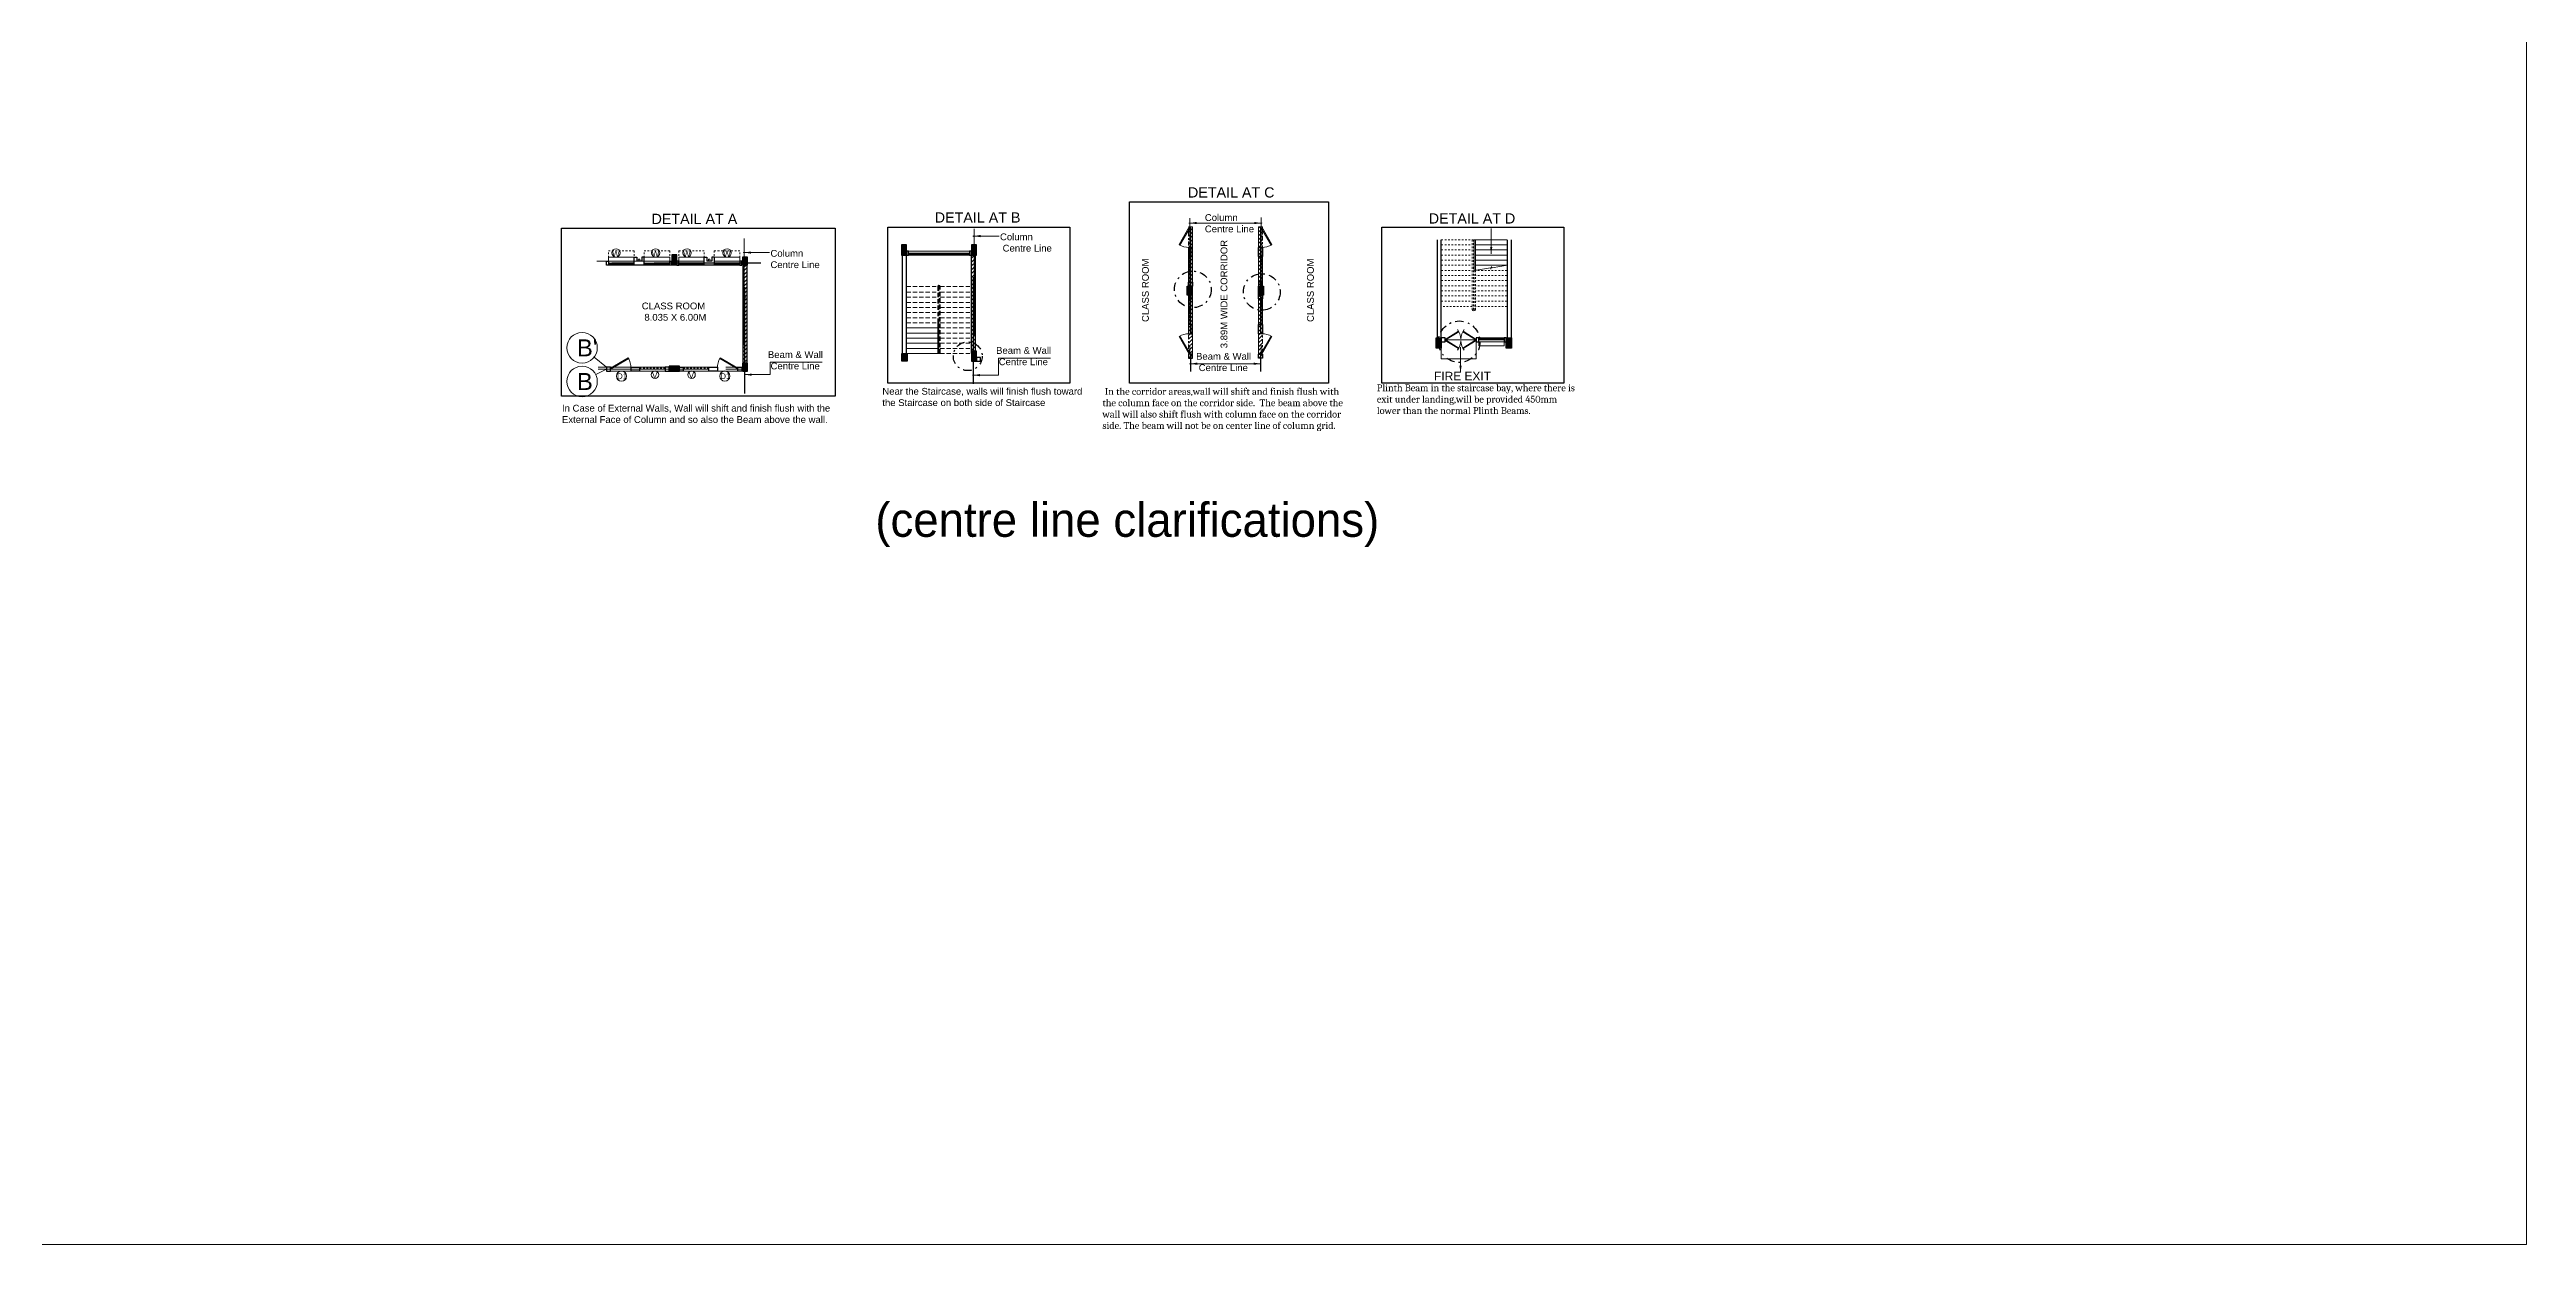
# Model space of a CAD drawing. Header units: millimetres. Extents: x 1898 to 3725, y 783 to 1532.
# Drawn here: x 2945.6 to 3091, y 1182.1 to 1252.2 of the extents above; entities that cross this region are included whole.
import ezdxf

# ---------------------------------------------------------------- set-up
doc = ezdxf.new("R2010")
doc.units = ezdxf.units.MM
for name, pattern in [('CENTER', [2, 1.25, -0.25, 0.25, -0.25]), ('DASHDOT', [1, 0.5, -0.25, 0, -0.25]), ('DASHED', [0.75, 0.5, -0.25]), ('DASHED2', [0.375, 0.25, -0.125])]:
    doc.linetypes.add(name, pattern=pattern)
doc.layers.get('0').update_dxf_attribs({"lineweight": 20})
for name, color, linetype, lineweight in [('Arrow', 1, 'Continuous', 15), ('CLL LEV.', 15, 'Continuous', 18), ('Column', 251, 'Continuous', 30), ('DIM', 6, 'Continuous', 18), ('Door', 54, 'Continuous', 18), ('Fixture', 44, 'Continuous', 13), ('GRID', 134, 'CENTER', 18), ('GRID TEXT', 134, 'Continuous', 15), ('Hatch', 43, 'Continuous', 13), ('PROJ.', 30, 'DASHED2', 15), ('Railing', 23, 'Continuous', 13), ('STAIRS', 10, 'Continuous', 18), ('TEXT', 7, 'Continuous', 15), ('Text.', 7, 'Continuous', 15), ('Ventilator', 4, 'DASHED', 18), ('Wall', 7, 'Continuous', 30), ('Window', 150, 'Continuous', 15), ('Window-Wall', 7, 'Continuous', 18)]:
    doc.layers.add(name, color=color, linetype=linetype, lineweight=lineweight)
doc.styles.add('L120', font='arial.ttf', dxfattribs={"height": 0.6})
doc.styles.get("Standard").update_dxf_attribs({"font": 'arial.ttf', "height": 0.2})
doc.styles.add('STYLE9', font='GOTHIC.TTF')
doc.styles.add('Tabrej', font='arial.ttf')
doc.styles.add('Tabrej.', font='arial.ttf', dxfattribs={"height": 2})
doc.dimstyles.get("Standard").update_dxf_attribs({"dimtxt": 0.2, "dimasz": 0.07, "dimexe": 0.1, "dimexo": 0.02, "dimgap": 0.09, "dimtad": 0, "dimdec": 3, "dimzin": 0, "dimdsep": 46, "dimtxsty": 'Standard', "dimcen": 0.09, "dimclrd": 3, "dimclre": 3, "dimclrt": 7, "dimadec": 0, "dimazin": 0, "dimtfac": 1, "dimtdec": 3, "dimtofl": 0, "dimtmove": 0, "dimatfit": 3, "dimfxl": 0, "dimtolj": 1, "dimtzin": 0, "dimlwd": -1, "dimlwe": -1, "dimarcsym": 0})

# ---------------------------------------------------------------- blocks, each defined once
blk = doc.blocks.new('COLUMN 546')
at = {"layer": 'Hatch'}
h = blk.add_hatch(color=0, dxfattribs=at)
h.dxf.hatch_style = 1
h.paths.add_polyline_path([(0, 0), (0.3, 0), (0.3, 0.46), (0, 0.46)])
at = {"layer": 'Column'}
for p, q in [((0.3, 0.46), (0, 0.46)), ((0, 0.46), (0, 0)), ((0, 0), (0.3, 0)), ((0.3, 0), (0.3, 0.46))]:
    blk.add_line(p, q, dxfattribs=at)
blk = doc.blocks.new('COLOUM 3')
at = {"layer": 'Hatch'}
h = blk.add_hatch(color=0, dxfattribs=at)
h.dxf.hatch_style = 1
h.paths.add_polyline_path([(2226.89, -1324.47), (2227.19, -1324.47), (2227.19, -1323.87), (2226.89, -1323.87)])
at = {"layer": 'Column'}
for p, q in [((2227.19, -1323.87), (2226.89, -1323.87)), ((2226.89, -1323.87), (2226.89, -1324.47)), ((2227.19, -1324.47), (2227.19, -1323.87)), ((2226.89, -1324.47), (2227.19, -1324.47))]:
    blk.add_line(p, q, dxfattribs=at)
blk = doc.blocks.new('VENT 2')
at = {"layer": 'Ventilator', "ltscale": 0.02}
for p, q in [((0, 0.18), (1.5, 0.18)), ((0, 0.15), (1.5, 0.15))]:
    blk.add_line(p, q, dxfattribs=at)
at = {"layer": 'Window-Wall'}
for p, q in [((0, 0.23), (1.5, 0.23)), ((0, 0), (0, 0.23)), ((0, 0.12), (1.5, 0.12)), ((1.5, 0), (0, 0)), ((1.5, 0.23), (1.5, 0))]:
    blk.add_line(p, q, dxfattribs=at)
blk = doc.blocks.new('*U52')
for p, q in [((0, 0), (0, -6)), ((40, 0), (40, -6))]:
    blk.add_line(p, q)
blk.add_lwpolyline([(0, 0), (34.6, 20), (35.5, 18.5), (0.9, -1.5)], close=True)
blk.add_arc((0, 0), 40, 0, 30)
blk = doc.blocks.new('DOOR1')
at = {"layer": 'Door'}
blk.add_line((0, 0), (1.2, 0), dxfattribs=at)
at = {"layer": 'Door', "xscale": 0.0300000000000013, "yscale": 0.0300000000000013, "zscale": 0.0300000000000013}
blk.add_blockref('*U52', (0, 0.18), dxfattribs=at)
blk = doc.blocks.new('COLOUM 2')
at = {"layer": 'Hatch'}
h = blk.add_hatch(color=0, dxfattribs=at)
h.dxf.hatch_style = 1
h.paths.add_polyline_path([(2157.91, -1450.99), (2157.61, -1450.99), (2157.61, -1450.46), (2157.91, -1450.46)])
at = {"layer": 'Column'}
for p, q in [((2157.61, -1450.99), (2157.61, -1450.46)), ((2157.61, -1450.46), (2157.91, -1450.46)), ((2157.91, -1450.46), (2157.91, -1450.99)), ((2157.91, -1450.99), (2157.61, -1450.99))]:
    blk.add_line(p, q, dxfattribs=at)
blk = doc.blocks.new('WINDOW 1')
at = {"layer": 'CLL LEV.'}
for p, q in [((-0.23, 0), (-0.46, 0)), ((-0.46, 0), (-0.46, -1.5)), ((-0.46, -1.5), (-0.23, -1.5))]:
    blk.add_line(p, q, dxfattribs=at)
at = {"layer": 'Window'}
for p, q in [((-0.065, 0), (-0.065, -1.5)), ((-0.05, -1.5), (-0.05, 0))]:
    blk.add_line(p, q, dxfattribs=at)
at = {"layer": 'Window-Wall'}
for p, q in [((0, 0), (-0.23, 0)), ((-0.23, 0), (-0.23, -1.5)), ((-0.115, 0), (-0.115, -1.5)), ((0, -1.5), (0, 0)), ((-0.23, -1.5), (0, -1.5))]:
    blk.add_line(p, q, dxfattribs=at)
blk = doc.blocks.new('Door - Left Hung 36 in.')
blk.add_lwpolyline([(0.8, -1.3), (0, 0), (31.2, 18), (31.9, 16.7)], close=True)
blk.add_arc((0, 0), 36, 0, 37.31013)
blk = doc.blocks.new('coloum 600')
at = {"layer": 'Hatch'}
h = blk.add_hatch(color=0, dxfattribs=at)
h.dxf.hatch_style = 1
h.paths.add_polyline_path([(15434.68, -677.66), (15434.68, -677.96), (15435.28, -677.96), (15435.28, -677.66)])
at = {"layer": 'Column'}
for p, q in [((15434.68, -677.66), (15434.68, -677.96)), ((15435.28, -677.66), (15434.68, -677.66)), ((15434.68, -677.96), (15435.28, -677.96)), ((15435.28, -677.96), (15435.28, -677.66))]:
    blk.add_line(p, q, dxfattribs=at)
blk = doc.blocks.new('SHAFT')
at = {"layer": 'Fixture'}
blk.add_circle((0.33, -0.3), 0.05, dxfattribs=at)
at = {"layer": 'Wall'}
for p, q in [((0.03, 0), (0.62, 0)), ((0.03, 0), (0.03, -0.46)), ((0.03, -0.46), (0.18, -0.46)), ((0.18, -0.46), (0.18, -0.23)), ((0.18, -0.23), (0.47, -0.23)), ((0.47, -0.46), (0.47, -0.23)), ((0.62, -0.46), (0.47, -0.46)), ((0.62, 0), (0.62, -0.46))]:
    blk.add_line(p, q, dxfattribs=at)
blk = doc.blocks.new('W')
at = {"ltscale": 0.2}
blk.add_circle((2080.76, -1087.73), 0.244, dxfattribs=at)
at = {"style": 'STYLE9'}
blk.add_text('W', height=0.35, dxfattribs=at).set_placement((2080.53, -1087.96))
blk = doc.blocks.new('VVV')
at = {"ltscale": 0.2}
blk.add_circle((2082.45, -1074.03), 0.219, dxfattribs=at)
at = {"style": 'STYLE9'}
blk.add_text('V', height=0.35, dxfattribs=at).set_placement((2082.28, -1074.24))
blk = doc.blocks.new('DDDD')
at = {"ltscale": 0.2}
blk.add_circle((2085.77, -1030.96), 0.298, dxfattribs=at)
at = {"style": 'STYLE9'}
blk.add_text('D1', height=0.35, dxfattribs=at).set_placement((2085.5, -1031.14))

msp = doc.modelspace()

# ---------------------------------------------------------------- hatches: boundary and pattern name
at = {"layer": 'GRID', "ltscale": 0.2}
h = msp.add_hatch(dxfattribs=at)
h.set_pattern_fill('ANSI31', color=256, scale=0.05)
h.set_pattern_definition([(45, (467.89398, 2349.45182), (-0.1122532015, 0.1122532015), [])])
h.paths.add_polyline_path([(3012.4445, 1241.8208), (3012.6745, 1241.8208), (3012.6745, 1234.1208), (3012.4445, 1234.1208)])
h = msp.add_hatch(dxfattribs=at)
h.set_pattern_fill('ANSI31', color=256, scale=0.05)
h.set_pattern_definition([(45, (472.0013, 2349.45182), (-0.1122532015, 0.1122532015), [])])
h.paths.add_polyline_path([(3016.5645, 1241.8208), (3016.7945, 1241.8208), (3016.7945, 1234.1208), (3016.5645, 1234.1208)])
h = msp.add_hatch(dxfattribs=at)
h.set_pattern_fill('ANSI31', color=256, scale=0.05)
h.set_pattern_definition([(45, (455.16001, 2349.72045), (-0.1122532015, 0.1122532015), [])])
h.paths.add_polyline_path([(2999.7105, 1240.1594), (2999.9405, 1240.1594), (2999.9405, 1234.3894), (2999.7105, 1234.3894)])
h = msp.add_hatch(dxfattribs=at)
h.set_pattern_fill('ANSI31', color=256, scale=0.05)
h.set_pattern_definition([(45, (441.74757, 2349.14575), (-0.1122532015, 0.1122532015), [])])
h.paths.add_polyline_path([(2986.2981, 1239.5847), (2986.5281, 1239.5847), (2986.5281, 1233.8147), (2986.2981, 1233.8147)])

# ---------------------------------------------------------------- linework, layer by layer
at = {"layer": 'Arrow', "color": 1, "linetype": 'DASHDOT', "lineweight": 25}
for centre, radius in [((3012.5269, 1242.0486), 0.0199), ((3016.7128, 1242.0486), 0.0199), ((2986.3769, 1240.315), 0.0199), ((2999.8528, 1241.2811), 0.0199), ((3012.704, 1238.1534), 1.076), ((3016.751, 1238.0008), 1.076), ((2986.4137, 1237.6496), 0.0199), ((3028.3398, 1235.0818), 1.2184), ((2999.4942, 1234.2297), 0.8475), ((2999.8217, 1233.1169), 0.0199), ((3012.5627, 1233.7884), 0.0199)]:
    msp.add_circle(centre, radius, dxfattribs=at)
at = {"layer": 'CLL LEV.'}
for p, q in [((2979.9131, 1240.0447), (2978.4131, 1240.0447)), ((2978.4131, 1239.8147), (2978.4131, 1240.0447)), ((2979.9131, 1239.8147), (2979.9131, 1240.0447)), ((2981.9981, 1240.0447), (2980.4981, 1240.0447)), ((2980.4981, 1239.8147), (2980.4981, 1240.0447)), ((2981.9981, 1239.8147), (2981.9981, 1240.0447)), ((2982.5281, 1239.8147), (2982.5281, 1240.0447)), ((2982.5281, 1240.0447), (2984.0281, 1240.0447)), ((2984.0281, 1239.8147), (2984.0281, 1240.0447)), ((2984.6131, 1239.8147), (2984.6131, 1240.0447)), ((2984.6131, 1240.0447), (2986.1131, 1240.0447)), ((2986.1131, 1239.8147), (2986.1131, 1240.0447))]:
    msp.add_line(p, q, dxfattribs=at)
at = {"layer": 'DIM'}
for p, q in [((2987.8988, 1233.1466), (2987.8988, 1233.8705)), ((2987.8988, 1233.8705), (2990.9491, 1233.8705)), ((3001.3009, 1233.1164), (3001.3009, 1234.1213)), ((3001.3009, 1234.1213), (3004.3506, 1234.1213))]:
    msp.add_line(p, q, dxfattribs=at)
at = {"layer": 'DIM', "linetype": 'Continuous'}
msp.add_lwpolyline([(2246.9181, 1328.2075), (3090.9806, 1328.2075), (3090.9806, 1182.0657), (2246.9181, 1182.0657)], close=True, dxfattribs=at)
at = {"layer": 'DIM', "linetype": 'Continuous', "ltscale": 0.9}
msp.add_lwpolyline([(3031.1724, 1239.575), (3030.2662, 1239.4273), (3030.2305, 1239.491), (3030.2032, 1239.3474), (3030.1675, 1239.4112), (3029.2168, 1239.2555)], dxfattribs=at)
at = {"layer": 'Door'}
msp.add_line((3027.5213, 1235.1852), (3029.3411, 1235.1842), dxfattribs=at)
at = {"layer": 'GRID', "ltscale": 5}
for p, q in [((2999.8605, 1241.7094), (2999.8605, 1233.9294)), ((3012.5245, 1242.3423), (3012.5245, 1234.3508)), ((3016.7145, 1242.3704), (3016.7145, 1234.3508)), ((2986.3781, 1241.1347), (2986.3781, 1233.8147)), ((2977.7241, 1239.8147), (2987.3863, 1239.8147)), ((2978.2981, 1233.5847), (2977.5571, 1234.1698)), ((2978.2981, 1233.4697), (2977.6552, 1233.1483)), ((2977.7937, 1233.5847), (2987.3863, 1233.5847)), ((2977.7937, 1233.4697), (2987.3863, 1233.4697))]:
    msp.add_line(p, q, dxfattribs=at)
at = {"layer": 'GRID', "color": 2, "lineweight": 25, "ltscale": 5}
for p, q in [((3012.5595, 1241.8208), (3012.5595, 1233.3331)), ((3016.6795, 1241.8208), (3016.6795, 1233.3331)), ((2999.8255, 1232.6138), (2999.8255, 1240.1594)), ((2987.3455, 1239.6997), (2977.7385, 1239.6997)), ((2986.4131, 1232.0391), (2986.4131, 1239.5847))]:
    msp.add_line(p, q, dxfattribs=at)
at = {"layer": 'GRID', "ltscale": 0.2}
for points in [[(3012.4445, 1241.8208), (3012.6745, 1241.8208), (3012.6745, 1234.1208), (3012.4445, 1234.1208)], [(3016.5645, 1241.8208), (3016.7945, 1241.8208), (3016.7945, 1234.1208), (3016.5645, 1234.1208)], [(2999.7105, 1240.1594), (2999.9405, 1240.1594), (2999.9405, 1234.3894), (2999.7105, 1234.3894)], [(2986.2981, 1239.5847), (2986.5281, 1239.5847), (2986.5281, 1233.8147), (2986.2981, 1233.8147)]]:
    msp.add_lwpolyline(points, close=True, dxfattribs=at)
at = {"layer": 'GRID TEXT'}
for centre in [(2976.8548, 1234.7244), (2976.8548, 1232.7481)]:
    msp.add_circle(centre, 0.8949, dxfattribs=at)
at = {"layer": 'PROJ.', "ltscale": 0.02}
for p, q in [((2978.4131, 1239.8147), (2978.4131, 1240.4147)), ((2978.4131, 1240.4147), (2979.9131, 1240.4147)), ((2979.9131, 1240.4147), (2979.9131, 1239.8147)), ((2980.4981, 1239.8147), (2980.4981, 1240.4147)), ((2980.4981, 1240.4147), (2981.9981, 1240.4147)), ((2981.9981, 1240.4147), (2981.9981, 1239.8147)), ((2984.0281, 1240.4147), (2982.5281, 1240.4147)), ((2982.5281, 1240.4147), (2982.5281, 1239.8147)), ((2984.0281, 1239.8147), (2984.0281, 1240.4147)), ((2986.1131, 1240.4147), (2984.6131, 1240.4147)), ((2984.6131, 1240.4147), (2984.6131, 1239.8147)), ((2986.1131, 1239.8147), (2986.1131, 1240.4147))]:
    msp.add_line(p, q, dxfattribs=at)
at = {"layer": 'Railing', "linetype": 'DASHED2', "ltscale": 0.02}
for p, q in [((3029.0918, 1241.0692), (3029.0918, 1236.9768)), ((3029.1718, 1241.0692), (3029.1718, 1236.9908)), ((3029.2168, 1239.2555), (3029.2168, 1236.9908)), ((3029.2968, 1239.2682), (3029.2968, 1236.9768))]:
    msp.add_line(p, q, dxfattribs=at)
at = {"layer": 'Railing', "ltscale": 0.9}
for p, q in [((3029.1718, 1241.0692), (3029.0918, 1241.0692)), ((3029.2968, 1241.0692), (3029.2168, 1241.0692)), ((2997.7355, 1234.3894), (2997.7855, 1234.3894)), ((2997.8205, 1234.3894), (2997.8705, 1234.3894))]:
    msp.add_line(p, q, dxfattribs=at)
at = {"layer": 'Railing'}
for p, q in [((3029.2168, 1241.0692), (3029.2168, 1239.2555)), ((3029.2968, 1241.0692), (3029.2968, 1239.2692)), ((2997.7355, 1234.3894), (2997.7355, 1236.1986)), ((2997.7855, 1234.3894), (2997.7855, 1236.2019))]:
    msp.add_line(p, q, dxfattribs=at)
at = {"layer": 'Railing', "linetype": 'DASHED2'}
for p, q in [((2997.7355, 1236.1986), (2997.7355, 1238.3295)), ((2997.7855, 1236.2019), (2997.7855, 1238.3219)), ((2997.8205, 1234.3894), (2997.8205, 1238.3219)), ((2997.8705, 1234.3894), (2997.8705, 1238.3295))]:
    msp.add_line(p, q, dxfattribs=at)
at = {"layer": 'Railing'}
for radius, start, end in [(0.0677, 355.725519, 184.274481), (0.0177, 351.632887, 188.367113)]:
    msp.add_arc((2997.803, 1238.3245), radius, start, end, dxfattribs=at)
at = {"layer": 'Railing', "ltscale": 0.9}
for radius, start, end in [(0.106, 194.722818, 345.277182), (0.026, 209.995089, 330.004911)]:
    msp.add_arc((3029.1943, 1237.0038), radius, start, end, dxfattribs=at)
at = {"layer": 'STAIRS', "linetype": 'DASHED2', "ltscale": 0.02}
for p, q in [((3027.2868, 1241.0692), (3029.0918, 1241.0692)), ((3027.2868, 1240.7692), (3029.0918, 1240.7692)), ((3027.2868, 1240.4692), (3029.0918, 1240.4692)), ((3027.2868, 1240.1692), (3029.0918, 1240.1692)), ((3027.2868, 1239.8692), (3029.0918, 1239.8692)), ((3027.2868, 1239.5692), (3029.0918, 1239.5692)), ((3027.2868, 1239.2692), (3029.0918, 1239.2692)), ((3027.2868, 1238.9692), (3029.0918, 1238.9692)), ((3027.2868, 1238.6692), (3029.0918, 1238.6692)), ((3031.1368, 1239.2692), (3029.2968, 1239.2692)), ((3031.1368, 1238.9692), (3029.2968, 1238.9692)), ((3031.1368, 1238.6692), (3029.2968, 1238.6692)), ((3027.2868, 1238.3692), (3029.0918, 1238.3692)), ((3027.2868, 1238.0692), (3029.0918, 1238.0692)), ((3027.2868, 1237.7692), (3029.0918, 1237.7692)), ((3027.2868, 1237.4692), (3029.0918, 1237.4692)), ((3031.1368, 1238.3692), (3029.2968, 1238.3692)), ((3031.1368, 1238.0692), (3029.2968, 1238.0692)), ((3031.1368, 1237.7692), (3029.2968, 1237.7692)), ((3031.1368, 1237.4692), (3029.2968, 1237.4692)), ((3029.0918, 1237.1392), (3027.2868, 1237.1392)), ((3031.1368, 1237.1392), (3029.2968, 1237.1392))]:
    msp.add_line(p, q, dxfattribs=at)
at = {"layer": 'STAIRS'}
for p, q in [((3031.1368, 1241.0692), (3029.2968, 1241.0692)), ((3031.1368, 1240.7692), (3029.2968, 1240.7692)), ((3031.1368, 1240.4692), (3029.2968, 1240.4692)), ((3031.1368, 1240.1692), (3029.2968, 1240.1692)), ((3031.1368, 1239.8692), (3029.2968, 1239.8692)), ((3031.1368, 1239.5692), (3029.2968, 1239.5692)), ((2995.8955, 1235.8894), (2997.7355, 1235.8894)), ((2995.8955, 1235.5894), (2997.7355, 1235.5894)), ((2995.8955, 1235.2894), (2997.7355, 1235.2894)), ((2995.8955, 1234.9894), (2997.7355, 1234.9894)), ((2995.8955, 1234.6894), (2997.7355, 1234.6894)), ((2995.8955, 1234.3894), (2997.7355, 1234.3894))]:
    msp.add_line(p, q, dxfattribs=at)
at = {"layer": 'STAIRS', "linetype": 'DASHED2'}
for p, q in [((2995.8955, 1238.3194), (2997.7355, 1238.3194)), ((2995.8955, 1237.9894), (2997.7355, 1237.9894)), ((2995.8955, 1237.6894), (2997.7355, 1237.6894)), ((2995.8955, 1237.3894), (2997.7355, 1237.3894)), ((2997.8705, 1238.3194), (2999.7105, 1238.3194)), ((2997.8705, 1237.9894), (2999.7105, 1237.9894)), ((2997.8705, 1237.6894), (2999.7105, 1237.6894)), ((2997.8705, 1237.3894), (2999.7105, 1237.3894)), ((2995.8955, 1237.0894), (2997.7355, 1237.0894)), ((2995.8955, 1236.7894), (2997.7355, 1236.7894)), ((2995.8955, 1236.4894), (2997.7355, 1236.4894)), ((2995.8955, 1236.1894), (2997.7355, 1236.1894)), ((2997.8705, 1237.0894), (2999.7105, 1237.0894)), ((2997.8705, 1236.7894), (2999.7105, 1236.7894)), ((2997.8705, 1236.4894), (2999.7105, 1236.4894)), ((2997.8705, 1236.1894), (2999.7105, 1236.1894)), ((2997.8705, 1235.8894), (2999.7105, 1235.8894)), ((2997.8705, 1235.5894), (2999.7105, 1235.5894)), ((2997.8705, 1235.2894), (2999.7105, 1235.2894)), ((2997.8705, 1234.9894), (2999.7105, 1234.9894)), ((2997.8705, 1234.6894), (2999.7105, 1234.6894)), ((2997.8705, 1234.3894), (2999.7105, 1234.3894))]:
    msp.add_line(p, q, dxfattribs=at)
at = {"layer": 'STAIRS', "ltscale": 0.9}
for p, q in [((3027.2868, 1235.0692), (3027.2868, 1234.0692)), ((3029.3411, 1235.0692), (3029.3411, 1234.0692)), ((3027.2868, 1234.0692), (3029.3411, 1234.0692))]:
    msp.add_line(p, q, dxfattribs=at)
at = {"layer": 'TEXT', "ltscale": 0.9}
msp.add_line((2985.3631, 1239.5847), (2985.584, 1239.5847), dxfattribs=at)
at = {"layer": 'Wall', "color": 7}
for p, q in [((2995.6655, 1234.3894), (2995.6655, 1240.158)), ((2995.8955, 1234.3894), (2995.8955, 1240.1594)), ((2999.7105, 1234.3894), (2999.7105, 1240.1594)), ((2999.9405, 1234.3894), (2999.9405, 1240.1594)), ((3027.0568, 1235.2992), (3027.0568, 1241.0692)), ((3027.2868, 1235.2992), (3027.2868, 1241.0692)), ((2986.2981, 1239.5847), (2986.2981, 1233.8147)), ((2986.5281, 1239.5847), (2986.5281, 1233.8147))]:
    msp.add_line(p, q, dxfattribs=at)
at = {"layer": 'Wall', "ltscale": 0.9}
for p, q in [((3031.1718, 1235.2992), (3031.1718, 1241.0692)), ((3031.4018, 1235.2992), (3031.4018, 1241.0692))]:
    msp.add_line(p, q, dxfattribs=at)
at = {"layer": 'Wall', "ltscale": 0.2}
for points in [[(3008.9833, 1243.2941), (3020.6642, 1243.2941), (3020.6642, 1232.6539), (3008.9833, 1232.6539)], [(2975.6411, 1241.745), (2991.7143, 1241.745), (2991.7143, 1231.8913), (2975.6411, 1231.8913)], [(2994.7925, 1241.8056), (3005.4907, 1241.8056), (3005.4907, 1232.6539), (2994.7925, 1232.6539)], [(3023.7893, 1241.8056), (3034.4875, 1241.8056), (3034.4875, 1232.6539), (3023.7893, 1232.6539)], [(2996.0105, 1240.3894), (2995.8955, 1240.3894), (2995.8955, 1240.1594), (2996.0105, 1240.1594)], [(2999.7105, 1240.3894), (2999.5955, 1240.3894), (2999.5955, 1240.1594), (2999.7105, 1240.1594)]]:
    msp.add_lwpolyline(points, close=True, dxfattribs=at)
at = {"layer": 'Wall', "ltscale": 0.9}
for points in [[(3012.4445, 1240.6208), (3012.4445, 1240.0808), (3012.6745, 1240.0808), (3012.6745, 1240.6208)], [(3016.7945, 1240.6208), (3016.7945, 1240.0808), (3016.5645, 1240.0808), (3016.5645, 1240.6208)], [(3012.4445, 1236.0908), (3012.4445, 1235.5508), (3012.6745, 1235.5508), (3012.6745, 1236.0908)], [(3016.7945, 1236.0908), (3016.7945, 1235.5508), (3016.5645, 1235.5508), (3016.5645, 1236.0908)], [(3027.5218, 1235.2992), (3027.2868, 1235.2992), (3027.2868, 1235.0692), (3027.5218, 1235.0692)], [(3029.3411, 1235.0692), (3029.4868, 1235.0692), (3029.4868, 1235.2992), (3029.3411, 1235.2992)], [(3030.9868, 1235.0692), (3031.1018, 1235.0692), (3031.1018, 1235.2992), (3030.9868, 1235.2992)], [(2979.7281, 1233.5847), (2980.2331, 1233.5847), (2980.2331, 1233.3547), (2979.7281, 1233.3547)], [(2984.2931, 1233.5847), (2984.7981, 1233.5847), (2984.7981, 1233.3547), (2984.2931, 1233.3547)]]:
    msp.add_lwpolyline(points, close=True, dxfattribs=at)
at = {"layer": 'Wall'}
for points in [[(2978.2981, 1239.8147), (2978.4131, 1239.8147), (2978.4131, 1239.5847), (2978.2981, 1239.5847), (2978.2981, 1239.8147)], [(2981.9981, 1239.8147), (2982.1131, 1239.8147), (2982.1131, 1239.5847), (2981.9981, 1239.5847), (2981.9981, 1239.8147)], [(2982.5281, 1239.8147), (2982.4131, 1239.8147), (2982.4131, 1239.5847), (2982.5281, 1239.5847), (2982.5281, 1239.8147)], [(2986.2281, 1239.8147), (2986.1131, 1239.8147), (2986.1131, 1239.5847), (2986.2281, 1239.5847), (2986.2281, 1239.8147)], [(3012.4445, 1238.5808), (3012.6745, 1238.5808), (3012.6745, 1238.3508), (3012.4445, 1238.3508), (3012.4445, 1238.5808)], [(3012.4445, 1237.5908), (3012.6745, 1237.5908), (3012.6745, 1237.8208), (3012.4445, 1237.8208), (3012.4445, 1237.5908)], [(3016.7945, 1238.5808), (3016.5645, 1238.5808), (3016.5645, 1238.3508), (3016.7945, 1238.3508), (3016.7945, 1238.5808)], [(3016.7945, 1237.5908), (3016.5645, 1237.5908), (3016.5645, 1237.8208), (3016.7945, 1237.8208), (3016.7945, 1237.5908)], [(3012.4445, 1234.1208), (3012.6745, 1234.1208), (3012.6745, 1234.3508), (3012.4445, 1234.3508), (3012.4445, 1234.1208)], [(3016.7945, 1234.1208), (3016.5645, 1234.1208), (3016.5645, 1234.3508), (3016.7945, 1234.3508), (3016.7945, 1234.1208)], [(2978.2981, 1233.5847), (2978.2981, 1233.3547), (2978.5281, 1233.3547), (2978.5281, 1233.5847), (2978.2981, 1233.5847)], [(2981.7331, 1233.5847), (2981.7331, 1233.3547), (2981.9631, 1233.3547), (2981.9631, 1233.5847), (2981.7331, 1233.5847)], [(2982.7931, 1233.5847), (2982.7931, 1233.3547), (2982.5631, 1233.3547), (2982.5631, 1233.5847), (2982.7931, 1233.5847)], [(2986.2281, 1233.5847), (2986.2281, 1233.3547), (2985.9981, 1233.3547), (2985.9981, 1233.5847), (2986.2281, 1233.5847)], [(3000.0105, 1234.1594), (3000.0105, 1233.9294), (3000.2405, 1233.9294), (3000.2405, 1234.1594), (3000.0105, 1234.1594)]]:
    msp.add_lwpolyline(points, dxfattribs=at)
at = {"layer": 'Window'}
for p, q in [((2999.5955, 1240.2404), (2996.0105, 1240.2404)), ((2999.5955, 1240.2104), (2996.0105, 1240.2104)), ((2979.9131, 1239.6657), (2978.4131, 1239.6657)), ((2979.9131, 1239.6357), (2978.4131, 1239.6357)), ((2981.9981, 1239.6657), (2980.4981, 1239.6657)), ((2981.9981, 1239.6357), (2980.4981, 1239.6357)), ((2982.5281, 1239.6657), (2984.0281, 1239.6657)), ((2982.5281, 1239.6357), (2984.0281, 1239.6357)), ((2984.6131, 1239.6657), (2986.1131, 1239.6657)), ((2984.6131, 1239.6357), (2986.1131, 1239.6357))]:
    msp.add_line(p, q, dxfattribs=at)
at = {"layer": 'Window-Wall'}
for p, q in [((2996.0105, 1240.3894), (2999.5955, 1240.3894)), ((2999.5955, 1240.2744), (2996.0105, 1240.2744)), ((2999.5955, 1240.1594), (2996.0105, 1240.1594)), ((2999.5955, 1240.3894), (2999.5955, 1240.1594)), ((2978.4131, 1239.5847), (2978.4131, 1239.8147)), ((2978.4131, 1239.8147), (2979.9131, 1239.8147)), ((2979.9131, 1239.6997), (2978.4131, 1239.6997)), ((2979.9131, 1239.5847), (2978.4131, 1239.5847)), ((2979.9131, 1239.8147), (2979.9131, 1239.5847)), ((2980.4981, 1239.5847), (2980.4981, 1239.8147)), ((2980.4981, 1239.8147), (2981.9981, 1239.8147)), ((2981.9981, 1239.6997), (2980.4981, 1239.6997)), ((2981.9981, 1239.5847), (2980.4981, 1239.5847)), ((2981.9981, 1239.8147), (2981.9981, 1239.5847)), ((2984.0281, 1239.8147), (2982.5281, 1239.8147)), ((2982.5281, 1239.8147), (2982.5281, 1239.5847)), ((2982.5281, 1239.6997), (2984.0281, 1239.6997)), ((2982.5281, 1239.5847), (2984.0281, 1239.5847)), ((2984.0281, 1239.5847), (2984.0281, 1239.8147)), ((2986.1131, 1239.8147), (2984.6131, 1239.8147)), ((2984.6131, 1239.8147), (2984.6131, 1239.5847)), ((2984.6131, 1239.6997), (2986.1131, 1239.6997)), ((2984.6131, 1239.5847), (2986.1131, 1239.5847)), ((2986.1131, 1239.5847), (2986.1131, 1239.8147))]:
    msp.add_line(p, q, dxfattribs=at)

# ---------------------------------------------------------------- block references
for name, p in [('COLOUM 3', (755.2267, 2564.0573)), ('COLOUM 3', (768.7092, 2564.632)), ('COLOUM 3', (772.8242, 2564.632)), ('COLOUM 2', (854.7596, 2688.8063)), ('COLOUM 2', (858.9496, 2688.8063)), ('COLOUM 3', (772.8242, 2558.402))]:
    msp.add_blockref(name, p)
at = {"color": 7}
for p in [(2986.2631, 1239.5847), (2986.2631, 1233.3547)]:
    msp.add_blockref('COLUMN 546', p, dxfattribs=at)
at = {"color": 7, "extrusion": (0, 0, -1), "zscale": -1, "rotation": 180}
msp.add_blockref('COLUMN 546', (-2995.6305, 1234.3894), dxfattribs=at)
at = {"xscale": -1, "rotation": 90}
for p in [(2349.3242, 16669.9834), (2353.4392, 16669.9834)]:
    msp.add_blockref('coloum 600', p, dxfattribs=at)
at = {"rotation": 270}
msp.add_blockref('COLOUM 3', (4306.4357, 3460.5411), dxfattribs=at)
at = {"layer": 'CLL LEV.', "xscale": -1, "rotation": 270}
msp.add_blockref('WINDOW 1', (3030.9868, 1235.2992), dxfattribs=at)
at = {"layer": 'Door', "extrusion": (0, 0, -1)}
for p, xscale, yscale, zscale, rotation in [((-3027.5218, 1235.2175), -0.02527777777113459, 0.0252777777711346, -0.02527777777113459, 358.3280413579425), ((-3029.3411, 1235.2175), 0.02527777777113459, 0.02527777777113459, -0.0252777777711346, 1.671958642057408), ((-3027.5218, 1235.1529), 0.02527777777113459, 0.02527777777113459, -0.0252777777711346, 181.6719586420574), ((-3029.3411, 1235.1529), -0.02527777777113459, 0.0252777777711346, -0.02527777777113459, 178.3280413579426)]:
    msp.add_blockref('Door - Left Hung 36 in.', p, dxfattribs=dict(at, xscale=xscale, yscale=yscale, zscale=zscale, rotation=rotation))
at = {"layer": 'TEXT'}
for name, p in [('W', (898.0867, 2328.028)), ('W', (900.4154, 2328.028)), ('W', (902.2579, 2328.028)), ('W', (904.61, 2328.028)), ('DDDD', (893.4039, 2264.0199)), ('VVV', (898.6865, 2307.1731)), ('VVV', (900.8316, 2307.1731)), ('DDDD', (899.464, 2264.0234))]:
    msp.add_blockref(name, p, dxfattribs=at)
at = {"layer": 'Wall', "extrusion": (0, 0, -1), "zscale": -1, "rotation": 270}
for name, p in [('DOOR1', (-3012.6745, 1241.8208)), ('VENT 2', (-3012.6745, 1240.0808))]:
    msp.add_blockref(name, p, dxfattribs=at)
at = {"layer": 'Wall'}
for name, p, rotation in [('DOOR1', (3016.5645, 1241.8208), 270), ('SHAFT', (2980.5331, 1239.5847), 180.0000000001782), ('SHAFT', (2984.6481, 1239.5847), 180.0000000001782), ('VENT 2', (3016.5645, 1240.0808), 270), ('VENT 2', (3012.6745, 1236.0908), 90), ('DOOR1', (3012.6745, 1234.3508), 90)]:
    msp.add_blockref(name, p, dxfattribs=dict(at, rotation=rotation))
at = {"layer": 'Wall', "xscale": -1, "rotation": 270}
for name, p in [('VENT 2', (3016.5645, 1236.0908)), ('DOOR1', (3016.5645, 1234.3508))]:
    msp.add_blockref(name, p, dxfattribs=at)
at = {"layer": 'Wall'}
for name, p in [('DOOR1', (2978.5281, 1233.3547)), ('VENT 2', (2980.2331, 1233.3547))]:
    msp.add_blockref(name, p, dxfattribs=at)
at = {"layer": 'Wall', "xscale": -1}
for name, p in [('VENT 2', (2984.2931, 1233.3547)), ('DOOR1', (2985.9981, 1233.3547))]:
    msp.add_blockref(name, p, dxfattribs=at)

# ---------------------------------------------------------------- texts
at = {"layer": 'GRID TEXT', "char_height": 1, "attachment_point": 1, "style": 'L120'}
for s, insert in [("{\\fArial|b0|i0|c0|p34;B'}", (2976.5531, 1235.2196)), ('{\\fArial|b0|i0|c0|p34;B}', (2976.5531, 1233.2434))]:
    msp.add_mtext_dynamic_manual_height_columns(s, width=9.930816, gutter_width=5, heights=[0], dxfattribs=dict(at, insert=insert))
at = {"layer": 'TEXT', "insert": (3026.8635, 1233.3154), "char_height": 0.5, "attachment_point": 1, "style": 'Tabrej.'}
msp.add_mtext_dynamic_manual_height_columns('{\\fArial|b0|i0|c0|p34;FIRE EXIT}', width=4.358227, gutter_width=5, heights=[0], dxfattribs=at)
at = {"layer": 'Text.', "attachment_point": 1, "style": 'Tabrej'}
for s, insert, char_height, width in [('DETAIL AT C', (3012.419, 1244.1476), 0.6, 5.131408), ('DETAIL AT A', (2980.9351, 1242.5934), 0.6, 5.189357), ('DETAIL AT B', (2997.5563, 1242.6751), 0.6, 5.080825), ('{\\fArial|b0|i0|c0|p34;Column \\PCentre Line}', (3013.4089, 1242.5713), 0.4, 7.639118), ('DETAIL AT D', (3026.5531, 1242.6187), 0.6, 5.227756), ('{\\fArial|b0|i0|c0|p34;Column \\PCentre Line}', (2987.9123, 1240.4702), 0.4, 7.639118), ('{\\fArial|b0|i0|c0|p34;Column\\P Centre Line}', (3001.3863, 1241.439), 0.4, 7.639118), ('{\\fArial|b0|i0|c0|p34;CLASS ROOM\\P 8.035 X 6.00M}', (2980.3584, 1237.3804), 0.4, 7.639118), ('{\\fArial|b0|i0|c0|p34;Beam & Wall\\P Centre Line}', (2987.7642, 1234.5218), 0.4, 7.639118), ('{\\fArial|b0|i0|c0|p34;Beam & Wall\\P Centre Line}', (3001.1564, 1234.7686), 0.4, 7.639118), ('{\\fArial|b0|i0|c0|p34;Beam & Wall\\P Centre Line}', (3012.8927, 1234.4222), 0.4, 7.639118), ('In Case of External Walls, Wall will shift and finish flush with the External Face of Column and so also the Beam above the wall.', (2975.6766, 1231.377), 0.4, 15.971179), ('Near the Staircase, walls will finish flush toward the Staircase on both side of Staircase', (2994.4801, 1232.3683), 0.4, 11.74239), ('{\\fCambria|b0|i0|c0|p18;\\P In the corridor areas,wall will shift and finish flush with the column face on the corridor side.\\~ The beam above the wall will also shift flush with column face on the corridor side. The beam will not be on center line of column grid.}', (3007.3999, 1233.0279), 0.4, 14.673562), ('{\\fCambria|b0|i0|c0|p18;Plinth Beam in the staircase bay, where there is exit under landing,will be provided 450mm lower than the normal Plinth Beams.}', (3023.5072, 1232.572), 0.4, 11.600148)]:
    msp.add_mtext(s, dxfattribs=dict(at, insert=insert, char_height=char_height, width=width))
at = {"layer": 'Text.', "insert": (3014.3312, 1234.6954), "char_height": 0.4, "width": 9.653285, "attachment_point": 1, "rotation": 90, "style": 'Tabrej'}
msp.add_mtext('{\\fArial|b0|i0|c0|p34;3.89M WIDE CORRIDOR}', dxfattribs=at)
at = {"layer": 'Text.', "char_height": 0.4, "attachment_point": 1, "rotation": 90, "style": 'Tabrej'}
for insert in [(3009.7192, 1236.1738), (3019.4056, 1236.1738)]:
    msp.add_mtext_dynamic_manual_height_columns('\\pi0.064798;CLASS ROOM', width=3.78553, gutter_width=12.5, heights=[0], dxfattribs=dict(at, insert=insert))
at = {"layer": 'Text.', "color": 1, "insert": (2994.0667, 1228.9566), "char_height": 2, "width": 35.271583, "attachment_point": 1, "style": 'STYLE9'}
msp.add_mtext('   \\P(centre line clarifications)\\P ', dxfattribs=at)

# ---------------------------------------------------------------- leaders
at = {"layer": 'DIM'}
for points, override in [([(3012.5235, 1242.0487), (3015.3581, 1242.0487)], {"dimscale": 40, "dimasz": 0.01, "dimgap": 0.09, "dimtad": 0, "dimpost": "'", "dimarcsym": 1}), ([(3016.7149, 1242.0487), (3013.8803, 1242.0487)], {"dimscale": 40, "dimasz": 0.01, "dimgap": 0.09, "dimtad": 0, "dimpost": "'", "dimarcsym": 1}), ([(3030.2168, 1240.2498), (3030.2168, 1241.7342)], {"dimscale": 40, "dimasz": 0.01, "dimgap": 0.09, "dimtad": 0, "dimpost": "'", "dimtxsty": 'L120', "dimarcsym": 1}), ([(2986.3761, 1240.3147), (2987.8605, 1240.3147)], {"dimscale": 40, "dimasz": 0.01, "dimgap": 0.09, "dimtad": 0, "dimpost": "'", "dimarcsym": 1}), ([(2999.8501, 1241.2835), (3001.3345, 1241.2835)], {"dimscale": 40, "dimasz": 0.01, "dimgap": 0.09, "dimtad": 0, "dimpost": "'", "dimarcsym": 1}), ([(3028.4161, 1233.2682), (3028.4161, 1234.7528)], {"dimscale": 40, "dimasz": 0.01, "dimgap": 0.09, "dimtad": 0, "dimpost": "'", "dimtxsty": 'L120', "dimarcsym": 1}), ([(2986.4144, 1233.1466), (2987.8988, 1233.1466)], {"dimscale": 40, "dimasz": 0.01, "dimgap": 0.09, "dimtad": 0, "dimpost": "'", "dimarcsym": 1}), ([(2999.8166, 1233.1164), (3001.3009, 1233.1164)], {"dimscale": 40, "dimasz": 0.01, "dimgap": 0.09, "dimtad": 0, "dimpost": "'", "dimarcsym": 1}), ([(3012.5588, 1233.7879), (3016.4067, 1233.7879)], {"dimscale": 40, "dimasz": 0.01, "dimgap": 0.09, "dimtad": 0, "dimpost": "'", "dimarcsym": 1}), ([(3016.6795, 1233.7879), (3012.5588, 1233.7879)], {"dimscale": 40, "dimasz": 0.01, "dimgap": 0.09, "dimtad": 0, "dimpost": "'", "dimarcsym": 1})]:
    msp.add_leader(points, dimstyle='Standard', override=override, dxfattribs=at)

doc.saveas('drawing.dxf')
